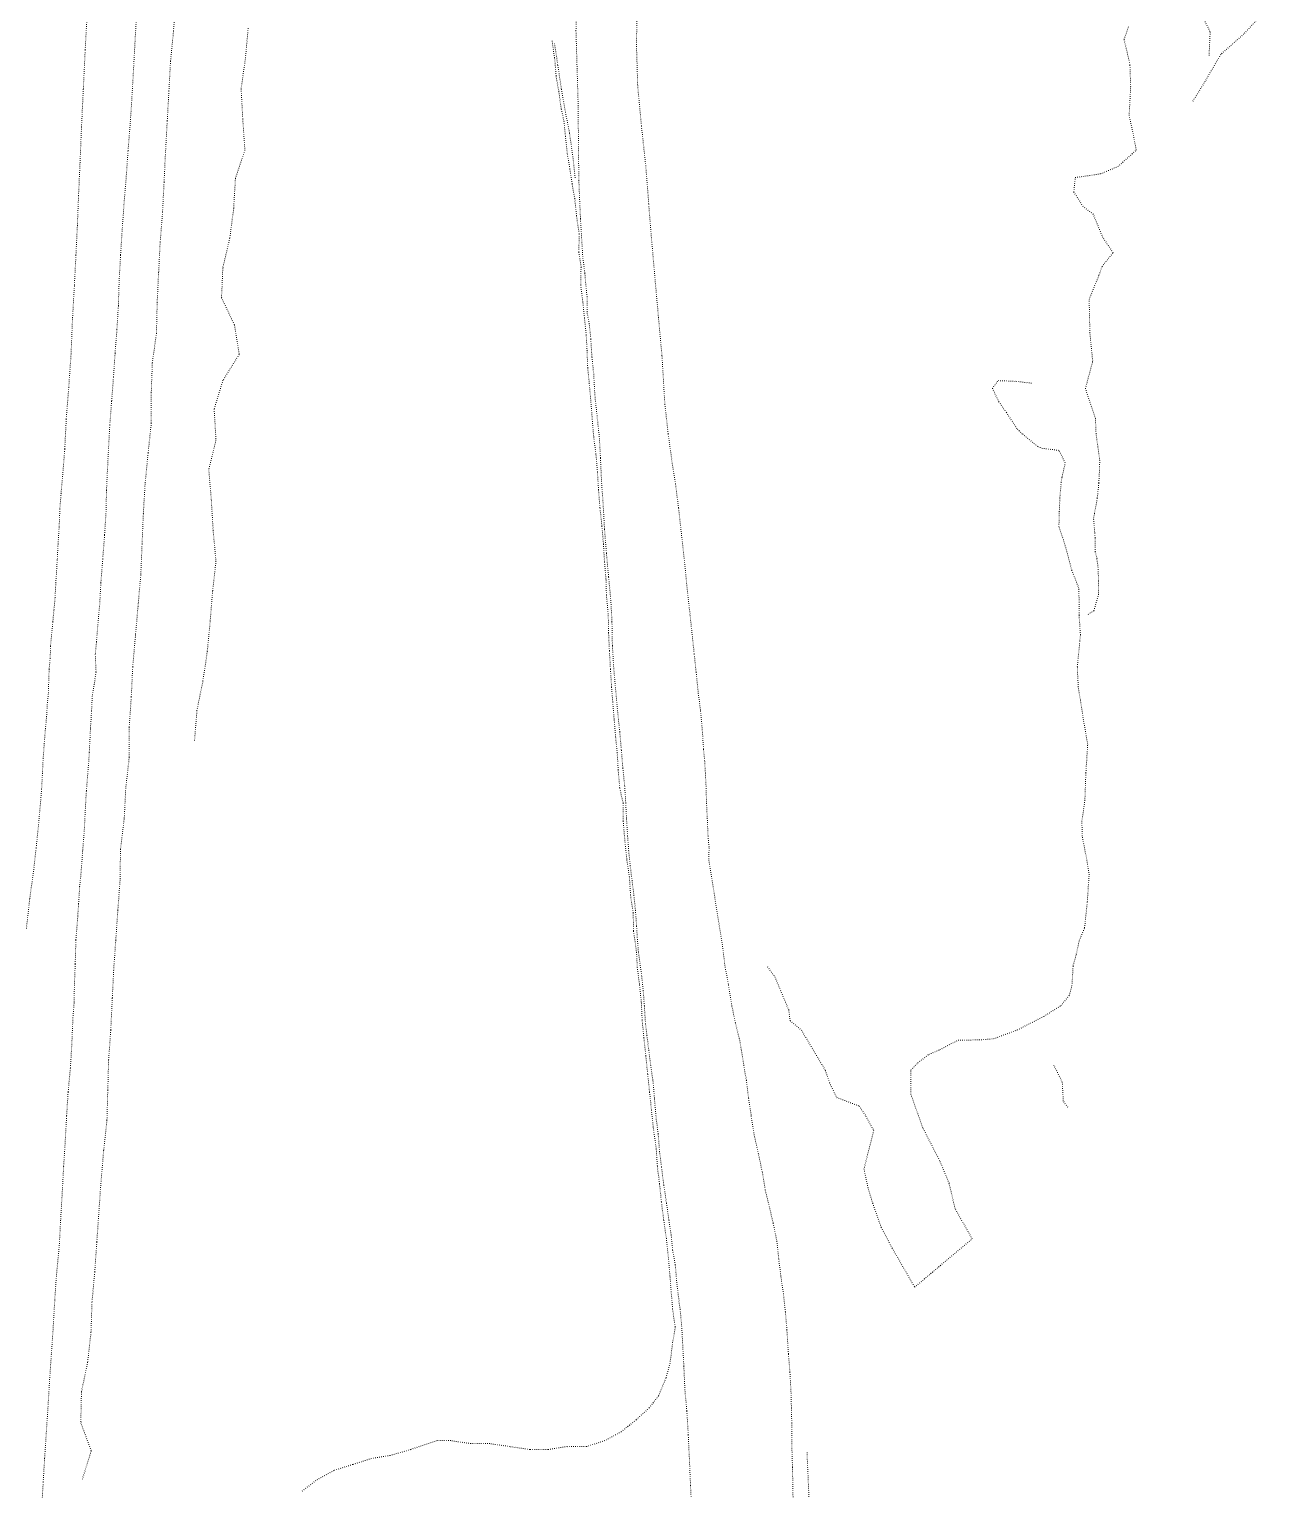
# Model space of a CAD drawing. Extents: x 682410 to 689460, y 7661803 to 7669124.
# Drawn here: x 686218 to 686424.9, y 7663250.2 to 7663495.4 of the extents above; entities that cross this region are included whole.
import ezdxf

# ---------------------------------------------------------------- set-up
doc = ezdxf.new("R2010")
doc.units = 0
doc.header["$MEASUREMENT"] = 0
doc.linetypes.add('DOT', pattern=[0.25, 0, -0.25])
doc.layers.add('02 TOE_Line', color=1, linetype='DOT', lineweight=20)

msp = doc.modelspace()

# ---------------------------------------------------------------- linework, layer by layer
at = {"layer": '02 TOE_Line'}
for points in [[(686329.19, 7663247, 3890.41), (686329, 7663251, 3890.64), (686328.81, 7663255.5, 3890.87), (686328.62, 7663259.5, 3890.96), (686328.38, 7663263.5, 3891.02), (686328.06, 7663267, 3891.08), (686327.88, 7663271, 3891.17), (686327.69, 7663274.5, 3891.4), (686327.5, 7663278, 3891.64), (686327.25, 7663280.5, 3891.8), (686326.69, 7663285, 3892.02), (686326.44, 7663288, 3892.2), (686326, 7663290.5, 3892.35), (686325.75, 7663293, 3892.5), (686325.38, 7663295.5, 3892.63), (686324.94, 7663298.5, 3892.77), (686324.5, 7663301.5, 3892.89), (686324.12, 7663304.5, 3893.04), (686323.81, 7663307, 3893.19), (686323.56, 7663310, 3893.35), (686323.19, 7663313, 3893.48), (686322.94, 7663316, 3893.67), (686322.69, 7663319, 3893.82), (686322.31, 7663321.5, 3893.92), (686322, 7663324, 3894), (686321.69, 7663326.5, 3894.1), (686321.44, 7663328.5, 3894.23), (686321.25, 7663331.5, 3894.35), (686321.06, 7663334, 3894.5), (686320.81, 7663336.5, 3894.61), (686320.25, 7663340.5, 3894.75), (686320.06, 7663343, 3894.87), (686319.94, 7663345, 3894.99), (686319.75, 7663347.5, 3895.1), (686319.5, 7663350, 3895.21), (686319.19, 7663352.5, 3895.28), (686318.88, 7663355, 3895.39), (686318.62, 7663357.5, 3895.51), (686318.44, 7663360, 3895.65), (686318.25, 7663363, 3895.77), (686318.13, 7663365.5, 3895.9), (686317.94, 7663368.5, 3896), (686317.63, 7663371.5, 3896.11), (686317.38, 7663374.5, 3896.23), (686317.12, 7663377.5, 3896.27), (686316.75, 7663381, 3896.38), (686316.44, 7663384.5, 3896.51), (686316.12, 7663388, 3896.66), (686315.88, 7663392, 3896.8), (686315.81, 7663396, 3897), (686315.62, 7663399.5, 3897.15), (686315.25, 7663403.5, 3897.28), (686314.88, 7663407.5, 3897.44), (686314.56, 7663411.5, 3897.58), (686314.31, 7663416, 3897.76), (686314.06, 7663419.5, 3897.89), (686313.88, 7663423.5, 3898.04), (686313.69, 7663427, 3898.16), (686313.31, 7663430.5, 3898.3), (686312.94, 7663434, 3898.42), (686312.75, 7663437.5, 3898.57), (686312.44, 7663440.5, 3898.72), (686312.25, 7663443.5, 3898.87), (686312, 7663446, 3898.96), (686311.62, 7663448, 3899.07), (686311.62, 7663450.5, 3899.22), (686311.25, 7663454.5, 3899.35), (686310.91, 7663457.21, 3899.36), (686310.52, 7663463.66, 3899.62), (686310.25, 7663470.06, 3899.95), (686310.18, 7663476.35, 3900.29), (686310.14, 7663482.57, 3900.48), (686309.96, 7663488.79, 3900.62), (686309.77, 7663495.18, 3900.75), (686309.89, 7663501.87, 3900.89)], [(686217.5, 7663344.5, 3890.96), (686218.06, 7663349.5, 3891.23), (686218.69, 7663354, 3891.46), (686219.13, 7663358, 3891.57), (686219.5, 7663361.5, 3891.73), (686219.81, 7663365, 3891.89), (686220.06, 7663368, 3891.99), (686220.19, 7663370.5, 3892.09), (686220.31, 7663373, 3892.24), (686220.5, 7663375.5, 3892.38), (686220.69, 7663378, 3892.4), (686220.88, 7663380, 3892.46), (686221, 7663382, 3892.57), (686221.19, 7663384, 3892.66), (686221.31, 7663388, 3892.78), (686221.5, 7663390, 3892.9), (686221.56, 7663392, 3892.96), (686221.94, 7663396, 3893.12), (686222.13, 7663398, 3893.22), (686222.31, 7663400, 3893.32), (686222.44, 7663402.5, 3893.4), (686222.56, 7663404.5, 3893.49), (686222.69, 7663406.5, 3893.57), (686222.81, 7663409, 3893.63), (686223, 7663412, 3893.76), (686223.12, 7663415, 3893.89), (686223.31, 7663417.5, 3894.02), (686223.63, 7663421, 3894.25), (686223.94, 7663425, 3894.5), (686224.19, 7663430, 3894.77), (686224.62, 7663435.5, 3895.11), (686225, 7663441, 3895.53), (686225.25, 7663447, 3895.92), (686225.56, 7663452.5, 3896.33), (686225.81, 7663457.5, 3896.69), (686226.06, 7663462.5, 3897.05), (686226.25, 7663467.5, 3897.46), (686226.5, 7663473, 3897.82), (686226.75, 7663479, 3898.23), (686227.06, 7663485.5, 3898.67), (686227.37, 7663492, 3899.08), (686227.75, 7663499, 3899.56)], [(686242.57, 7663500.13, 3896.44), (686242.19, 7663495.06, 3895.97), (686241.7, 7663490.07, 3895.54), (686241.42, 7663485.07, 3895.05), (686241.35, 7663483.65, 3894.98), (686241.14, 7663479.97, 3894.8), (686240.85, 7663474.77, 3894.47), (686240.61, 7663469.73, 3894.25), (686240.36, 7663464.77, 3893.98), (686239.95, 7663459.64, 3893.86), (686239.71, 7663454.72, 3893.72), (686239.7, 7663454.59, 3893.7), (686239.45, 7663449.56, 3893.17), (686239.34, 7663444.39, 3892.49), (686238.64, 7663439.45, 3891.54), (686238.46, 7663434.43, 3891.21), (686238.47, 7663429.32, 3891.53), (686237.93, 7663424.29, 3891.5), (686237.43, 7663419.12, 3891.11), (686237.13, 7663414.11, 3890.52), (686236.92, 7663408.96, 3890.63), (686236.7, 7663403.82, 3890.53), (686236.28, 7663399.01, 3890.63), (686236.24, 7663398.54, 3890.62), (686235.83, 7663393.91, 3890.49), (686235.81, 7663393.64, 3890.49), (686235.79, 7663393.41, 3890.51), (686235.35, 7663388.38, 3890.02), (686235.1, 7663383.28, 3890.27), (686234.76, 7663378.23, 3890), (686234.76, 7663373.18, 3889.51), (686234.18, 7663368, 3889.45), (686233.92, 7663362.89, 3889.24), (686233.3, 7663357.8, 3888.87), (686233.22, 7663352.65, 3888.54), (686232.86, 7663347.56, 3888.31), (686232.85, 7663347.5, 3888.3), (686232.5, 7663342.45, 3888.1), (686232.15, 7663337.49, 3887.78), (686231.92, 7663332.78, 3887.84), (686231.89, 7663332.13, 3887.82), (686231.66, 7663327.41, 3887.58), (686231.3, 7663322.33, 3887.45), (686231.16, 7663317.35, 3887.44), (686231.16, 7663317.3, 3887.44), (686231.02, 7663312.24, 3886.85), (686230.47, 7663307.19, 3886.62), (686230.03, 7663302.08, 3886.59), (686229.67, 7663296.88, 3886.47), (686229.32, 7663291.82, 3886.83), (686228.97, 7663286.81, 3886.62), (686228.51, 7663281.71, 3886.3), (686228.34, 7663276.68, 3886.27), (686227.78, 7663271.67, 3886.13), (686226.74, 7663266.68, 3887.1), (686226.63, 7663261.51, 3886.19), (686228.38, 7663256.79, 3885.18), (686226.89, 7663252, 3884.56)], [(686320.06, 7663499.95, 3900.85), (686319.92, 7663492.92, 3900.62), (686320.13, 7663485.98, 3900.43), (686320.76, 7663479.19, 3900.23), (686321.48, 7663472.54, 3900.07), (686321.99, 7663466.04, 3899.87), (686322.5, 7663459.71, 3899.56), (686323.05, 7663453.43, 3899.17), (686323.62, 7663447.06, 3898.86), (686324.21, 7663440.6, 3898.59), (686324.69, 7663432.5, 3898.26), (686325.25, 7663427.5, 3898.04), (686325.87, 7663423, 3897.83), (686326.5, 7663419, 3897.68), (686327, 7663415, 3897.57), (686327.5, 7663410.5, 3897.45), (686328, 7663406, 3897.32), (686328.44, 7663401.5, 3897.2), (686328.94, 7663397, 3897.02), (686329.31, 7663393.5, 3896.85), (686329.63, 7663390.5, 3896.7), (686329.94, 7663387.5, 3896.6), (686330.31, 7663384, 3896.49), (686330.69, 7663381, 3896.33), (686331, 7663377.5, 3896.23), (686331.19, 7663374.5, 3896.15), (686331.38, 7663372.5, 3896.06), (686331.5, 7663370.5, 3895.99), (686331.62, 7663368, 3895.89), (686331.69, 7663365.5, 3895.82), (686331.81, 7663363, 3895.79), (686331.94, 7663360, 3895.75), (686332.12, 7663358, 3895.65), (686332.06, 7663356, 3895.65), (686334.38, 7663341.5, 3894.99), (686334.81, 7663338, 3894.87), (686335.38, 7663335, 3894.62), (686335.94, 7663331.5, 3894.44), (686336.56, 7663328.5, 3894.27), (686337.19, 7663326, 3894.11), (686337.56, 7663324, 3893.97), (686337.94, 7663321.5, 3893.94), (686338.38, 7663319, 3893.81), (686338.75, 7663316, 3893.72), (686339.19, 7663313, 3893.62), (686339.75, 7663309.5, 3893.52), (686340.44, 7663306.5, 3893.34), (686341.06, 7663303.5, 3893.15), (686341.56, 7663300.5, 3893.06), (686342.06, 7663298.5, 3892.89), (686342.88, 7663295, 3892.68), (686343.5, 7663292, 3892.48), (686343.81, 7663289, 3892.34), (686344.19, 7663286, 3892.11), (686344.62, 7663283, 3891.94), (686344.94, 7663280, 3891.78), (686345.19, 7663277, 3891.57), (686345.44, 7663273, 3891.32), (686345.69, 7663270, 3891.23), (686345.88, 7663266.5, 3891.06), (686345.94, 7663264, 3891.01), (686346, 7663261.5, 3890.82), (686346, 7663258, 3890.77), (686346.12, 7663254, 3890.68), (686346.19, 7663250.5, 3890.63), (686346.25, 7663246, 3890.54)], [(686414.62, 7663498.31, 3905.23), (686416.24, 7663494.99, 3905.39), (686416.07, 7663491.03, 3905)], [(686235.94, 7663497, 3899.34), (686235.69, 7663492.5, 3899.06), (686235.44, 7663488, 3898.74), (686235.19, 7663483.5, 3898.43), (686234.88, 7663479, 3898.12), (686234.56, 7663475, 3897.78), (686234.25, 7663470.5, 3897.47), (686233.88, 7663466, 3897.17), (686233.56, 7663461.5, 3896.84), (686233.31, 7663457.5, 3896.54), (686233.06, 7663453, 3896.22), (686232.94, 7663449, 3895.89), (686232.69, 7663445, 3895.59), (686232.38, 7663441, 3895.3), (686232.12, 7663437, 3895.08), (686231.81, 7663433, 3894.82), (686231.5, 7663429, 3894.58), (686231.31, 7663425.5, 3894.33), (686231.13, 7663422, 3894.17), (686230.94, 7663418, 3893.93), (686230.88, 7663414.5, 3893.72), (686230.62, 7663410.5, 3893.52), (686230.31, 7663406.5, 3893.42), (686230, 7663402.5, 3893.25), (686229.81, 7663399, 3893.09), (686229.5, 7663395.5, 3892.99), (686229.25, 7663392.5, 3892.86), (686229.06, 7663390.5, 3892.76), (686229.19, 7663387.5, 3892.18), (686228.88, 7663385.5, 3891.92), (686228.56, 7663383.5, 3892.63), (686228.44, 7663381, 3892.4), (686228.25, 7663378, 3892.26), (686228.06, 7663374, 3892.2), (686227.81, 7663370.5, 3892.03), (686227.56, 7663367.5, 3891.93), (686227.37, 7663364, 3891.74), (686227.19, 7663360.5, 3891.57), (686226.94, 7663357.5, 3891.46), (686226.69, 7663354, 3891.37), (686226.44, 7663351.5, 3891.22), (686226.25, 7663348.5, 3891.15), (686226.12, 7663346.5, 3891.03), (686225.81, 7663342.5, 3890.92), (686225.69, 7663338.5, 3890.75), (686225.56, 7663335, 3890.55), (686225.5, 7663332, 3890.43), (686225.31, 7663329.5, 3890.28), (686225.12, 7663325, 3890.11), (686224.88, 7663321, 3889.98), (686224.5, 7663317, 3889.89), (686224.25, 7663313, 3889.72), (686224, 7663308.5, 3889.52), (686223.75, 7663304.5, 3889.33), (686223.5, 7663300, 3889.15), (686223.25, 7663295.5, 3888.96), (686223, 7663291, 3888.78), (686222.56, 7663286.5, 3888.61), (686222.25, 7663282, 3888.4), (686222, 7663277.5, 3888.21), (686221.69, 7663273, 3888.04), (686221.38, 7663268.5, 3887.84), (686221.12, 7663264, 3887.67), (686220.81, 7663259.5, 3887.5), (686220.56, 7663255.5, 3887.3), (686220.31, 7663251.5, 3887.15), (686220.06, 7663247, 3887.01)], [(686395.75, 7663397.2, 3904.56), (686396.72, 7663397.82, 3904.65), (686397.5, 7663400.54, 3905.02), (686397.48, 7663402.92, 3905.13), (686397.46, 7663404.72, 3904.79), (686397.24, 7663406.61, 3904.71), (686396.96, 7663407.72, 3904.38), (686396.93, 7663410.08, 3904.29), (686396.86, 7663411.01, 3904.35), (686396.67, 7663413.36, 3904.06), (686396.83, 7663414.17, 3904.2), (686397.29, 7663416.71, 3904.27), (686397.56, 7663419.29, 3904.08), (686397.69, 7663421.96, 3903.82), (686397.7, 7663423.05, 3904.02), (686397.39, 7663425.4, 3903.86), (686397.09, 7663427.55, 3903.9), (686396.99, 7663430.1, 3903.93), (686395.31, 7663435.11, 3903.73), (686396.52, 7663439.69, 3903.86), (686396.05, 7663444.48, 3903.75), (686395.93, 7663450.09, 3902.65), (686397.58, 7663454.15, 3902.32), (686398.09, 7663455.59, 3902.43), (686399.94, 7663457.93, 3902.56), (686398.22, 7663460.47, 3902.46), (686396.61, 7663464.39, 3902.34), (686394.91, 7663465.68, 3902.53), (686393.36, 7663468.11, 3902.06), (686393.59, 7663470.53, 3901.83), (686397.84, 7663471.16, 3901.64), (686400.76, 7663472.39, 3901.77), (686403.83, 7663475.13, 3902.29), (686403.39, 7663477.52, 3901.92), (686402.65, 7663480.96, 3901.4), (686402.9, 7663485.79, 3901.74), (686402.78, 7663489.5, 3901.66), (686401.8, 7663493.74, 3901.37), (686402.58, 7663496, 3901.51)], [(686424.92, 7663497.92, 3905.83), (686421.91, 7663494.64, 3905.2), (686418.02, 7663491.21, 3904.6), (686415.42, 7663486.72, 3904.22), (686413.23, 7663483.17, 3903.68)], [(686254.73, 7663495.6, 3895.18), (686254.26, 7663490.47, 3894.95), (686253.55, 7663485.43, 3894.54), (686253.83, 7663480.29, 3894.44), (686254.18, 7663475.15, 3893.83), (686252.59, 7663470.38, 3893.72), (686252.3, 7663465.36, 3893.37), (686251.64, 7663460.35, 3893.31), (686250.48, 7663455.4, 3893.12), (686250.26, 7663450.36, 3892.8), (686252.42, 7663445.82, 3892.96), (686253.22, 7663440.84, 3892.27), (686250.5, 7663436.5, 3891.33), (686249.02, 7663431.68, 3890.9), (686249.33, 7663426.5, 3891.08), (686248.12, 7663421.5, 3891.12), (686248.55, 7663416.3, 3891.33), (686248.85, 7663411.29, 3890.96), (686249.33, 7663406.15, 3890.78), (686248.77, 7663401.15, 3890.8), (686248.35, 7663395.99, 3890.62), (686247.87, 7663390.97, 3890.24), (686247.12, 7663385.94, 3889.96), (686246.12, 7663381.04, 3889.69), (686245.73, 7663376.02, 3889.4)], [(686305.75, 7663493.5, 3901.01), (686306.19, 7663490.5, 3900.87), (686306.44, 7663487.5, 3900.77), (686306.88, 7663485, 3900.67), (686307.31, 7663482, 3900.55), (686307.75, 7663480, 3900.39), (686308, 7663477.5, 3900.37), (686308.31, 7663474.5, 3900.13), (686308.75, 7663472, 3899.98), (686309.12, 7663469.5, 3899.83), (686309.56, 7663467, 3899.74), (686309.88, 7663464, 3899.59), (686310.31, 7663461, 3899.55), (686310.25, 7663458, 3899.42), (686310.62, 7663455.5, 3899.34), (686310.56, 7663452.5, 3899.16), (686310.94, 7663449.5, 3899.09), (686311.19, 7663447, 3898.99), (686311.5, 7663444, 3898.86), (686311.62, 7663441.5, 3898.67), (686311.75, 7663438.5, 3898.61), (686312, 7663436, 3898.52), (686312.31, 7663432.5, 3898.36), (686312.5, 7663430, 3898.31), (686312.75, 7663427, 3898.32), (686313.13, 7663424, 3898.23), (686313.38, 7663421, 3898.07), (686313.56, 7663418, 3897.93), (686313.81, 7663415, 3897.85), (686314.13, 7663412, 3897.67), (686314.38, 7663409, 3897.6), (686314.56, 7663406, 3897.51), (686314.81, 7663403, 3897.4), (686314.88, 7663400.5, 3897.32), (686315.19, 7663397, 3897.22), (686315.25, 7663394, 3897.02), (686315.38, 7663391, 3896.85), (686315.56, 7663388, 3896.73), (686315.75, 7663385, 3896.72), (686315.94, 7663382.5, 3896.56), (686316.19, 7663379.5, 3896.43), (686316.44, 7663376.5, 3896.38), (686316.69, 7663374, 3896.32), (686316.87, 7663371, 3896.09), (686317.12, 7663368, 3896.03), (686317.69, 7663365.5, 3896.01), (686317.69, 7663362.5, 3895.87), (686318, 7663359, 3895.67), (686318.31, 7663356, 3895.56), (686318.75, 7663353, 3895.47), (686318.94, 7663350, 3895.3), (686319.38, 7663347, 3895.14), (686319.44, 7663344, 3895.02), (686319.94, 7663340.5, 3894.89), (686320.06, 7663338, 3894.67), (686320.44, 7663335, 3894.56), (686320.75, 7663332, 3894.4), (686320.88, 7663329, 3894.27), (686321.19, 7663326, 3894.15), (686321.5, 7663323, 3893.98), (686321.81, 7663320, 3893.85), (686322.13, 7663317, 3893.69), (686322.44, 7663314, 3893.53), (686322.75, 7663311, 3893.43), (686323.25, 7663307.5, 3893.18), (686323.44, 7663304.5, 3893.06), (686323.81, 7663301.5, 3892.76), (686324.12, 7663298.5, 3892.64), (686324.5, 7663295.5, 3892.44), (686324.94, 7663292.5, 3892.33), (686325.31, 7663289, 3892.19), (686325.56, 7663286, 3892.04), (686325.75, 7663283.5, 3891.87), (686326, 7663280.5, 3891.81), (686326.44, 7663277.5, 3891.63), (686326, 7663275, 3891.38), (686325.56, 7663271.5, 3891.13), (686324.88, 7663269, 3890.81), (686323.62, 7663266, 3890.62), (686322.06, 7663264, 3890.48), (686319.88, 7663262, 3890.3), (686317.38, 7663260, 3890.28), (686314.62, 7663258.5, 3890.04), (686311.5, 7663257.5, 3889.89), (686308.31, 7663257.5, 3889.85), (686305, 7663257, 3889.74), (686302, 7663257, 3889.73), (686298.69, 7663257.5, 3889.55), (686295.31, 7663258, 3889.42), (686292.13, 7663258, 3889.38), (686288.75, 7663258.5, 3889.31), (686286.44, 7663258.5, 3889.1), (686282, 7663257, 3888.91), (686278.56, 7663256, 3888.7), (686275.44, 7663255.5, 3888.52), (686272.31, 7663254.5, 3888.3), (686269.13, 7663253.5, 3888.07), (686266.38, 7663252, 3887.84), (686263.75, 7663250, 3887.65)], [(686309.63, 7663470.5, 3899.94), (686309.25, 7663474, 3900.17), (686308.69, 7663478, 3900.36), (686308, 7663481.5, 3900.53), (686307.31, 7663485.5, 3900.65), (686306.69, 7663489.5, 3900.75), (686306.19, 7663493, 3900.89)], [(686341.92, 7663338.04, 3902.32), (686343.17, 7663336.35, 3902.41), (686345.48, 7663330.81, 3902.58), (686345.74, 7663328.98, 3902.43), (686347.62, 7663327.41, 3902.48), (686351.65, 7663320.64, 3903.24), (686352.33, 7663318.59, 3903.53), (686353.54, 7663316.11, 3903.25), (686357.34, 7663314.66, 3904), (686358.45, 7663312.96, 3904.11), (686359.77, 7663310.58, 3904.05), (686358.12, 7663304.11, 3903.75), (686358.85, 7663300.76, 3904.16), (686359.59, 7663298.34, 3904.36), (686361.02, 7663294.29, 3904.73), (686362.86, 7663290.82, 3904.79), (686366.63, 7663284.28, 3904.93), (686376.29, 7663292.36, 3904.88), (686373.41, 7663297.48, 3904.71), (686372.42, 7663301.7, 3904.33), (686370.83, 7663305.51, 3904.45), (686368.01, 7663310.99, 3903.82), (686365.99, 7663316.64, 3903.48), (686366, 7663320.72, 3903.46), (686367.16, 7663321.92, 3903.41), (686369.03, 7663323.34, 3903.44), (686370.86, 7663324.12, 3903.91), (686373.93, 7663325.73, 3903.97), (686377.47, 7663325.77, 3904.14), (686379.87, 7663325.96, 3904.32), (686383.88, 7663327.44, 3904.91), (686388.33, 7663329.73, 3904.98), (686391.19, 7663331.52, 3905.16), (686392.59, 7663333.23, 3905.31), (686393.04, 7663334.88, 3905.28), (686393.24, 7663338.28, 3904.76), (686393.77, 7663340.14, 3904.8), (686394.28, 7663342.47, 3904.74), (686395.16, 7663344.58, 3904.67), (686395.62, 7663348.98, 3904.57), (686395.92, 7663353.48, 3904.66), (686395.62, 7663355.57, 3904.7), (686394.76, 7663359.99, 3904.54), (686394.71, 7663362.46, 3904.63), (686395.21, 7663365.95, 3904.68), (686395.38, 7663370.61, 3904.68), (686395.69, 7663375.41, 3904.47), (686394.96, 7663379.52, 3904.46), (686394.45, 7663382.94, 3904.16), (686394.1, 7663385.03, 3904.28), (686393.94, 7663388.4, 3904.38), (686394.38, 7663392.85, 3903.8), (686394.46, 7663393.77, 3903.94), (686394.24, 7663397.08, 3903.55), (686394.24, 7663399.23, 3903.52), (686394.2, 7663401.6, 3903.29), (686393.01, 7663404.61, 3903.28), (686392.39, 7663406.97, 3903.26), (686391.63, 7663409.7, 3902.89), (686390.85, 7663411.94, 3903.06), (686390.92, 7663414.46, 3902.99), (686391.02, 7663416.84, 3902.91), (686391.24, 7663419.37, 3902.69), (686391.38, 7663420.23, 3902.97), (686391.9, 7663422.65, 3902.94), (686390.86, 7663424.74, 3902.84), (686388.07, 7663425.07, 3902.6), (686387.29, 7663425.39, 3902.82), (686384.71, 7663427.49, 3902.88), (686383.81, 7663428.39, 3902.88), (686382.03, 7663431.1, 3902.93), (686380.78, 7663432.88, 3902.82), (686379.68, 7663435.13, 3902.41), (686380.63, 7663436.45, 3902.41), (686383.71, 7663436.32, 3902.79), (686386.34, 7663436, 3902.97)], [(686392.35, 7663314.48, 3911.21), (686391.59, 7663315.48, 3911.2), (686391.41, 7663318.68, 3911.35), (686389.99, 7663321.55, 3911.25)], [(686348.56, 7663256.5, 3891.3), (686349.56, 7663233.5, 3890.68), (686350.31, 7663226.5, 3890.64), (686350, 7663209, 3890.17), (686349.81, 7663198, 3889.79), (686350.31, 7663184.5, 3889.5), (686351.06, 7663163.5, 3889.07), (686349.62, 7663148.5, 3888.53), (686348.19, 7663135, 3888.11), (686348.25, 7663125, 3887.35), (686348.06, 7663115, 3886.69), (686347.81, 7663103.5, 3886.3), (686347, 7663090, 3886.36), (686347.5, 7663081.5, 3886.47), (686347.44, 7663068, 3886.86), (686348.06, 7663060, 3886.33), (686347.81, 7663050, 3886.09)]]:
    msp.add_polyline3d(points, dxfattribs=at)

doc.saveas('drawing.dxf')
